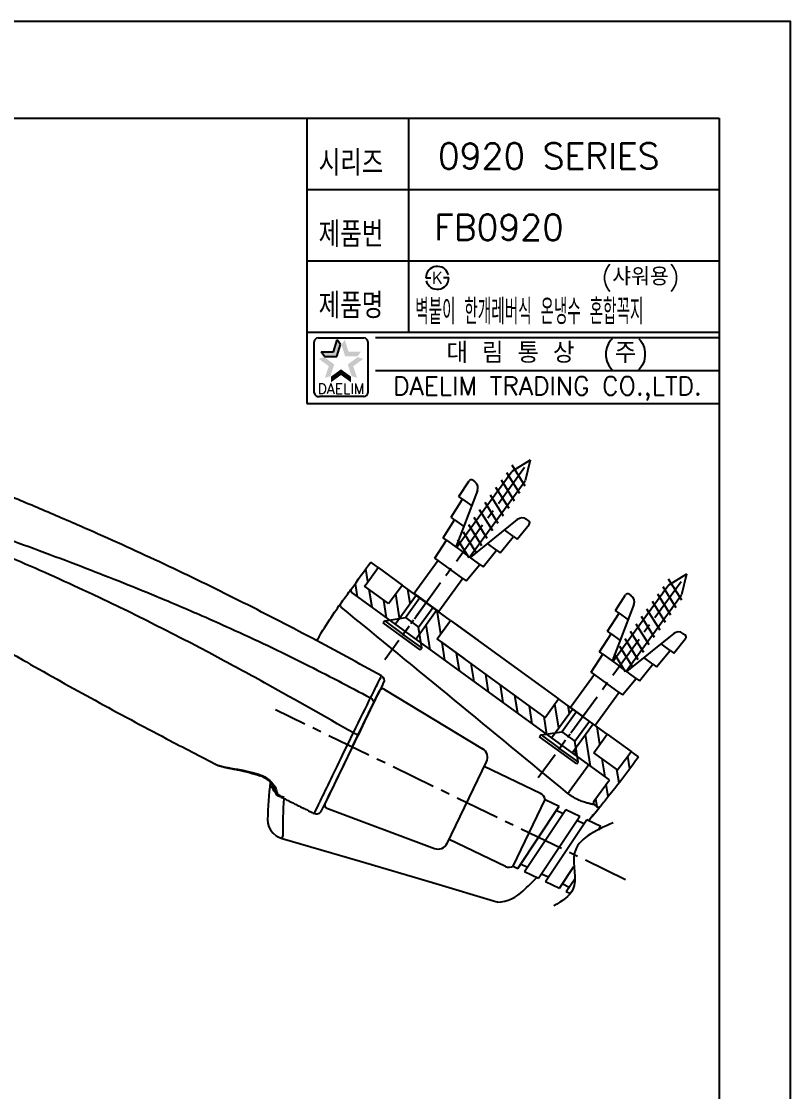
# Model space of a CAD drawing. Extents: x 46876 to 47470, y 16089 to 16509.
# Drawn here: x 47319.4 to 47470.4, y 16299.1 to 16509.1 of the extents above; entities that cross this region are included whole.
import ezdxf
from ezdxf.enums import TextEntityAlignment as Align

# ---------------------------------------------------------------- set-up
doc = ezdxf.new("R2010")
doc.units = 0
doc.header["$LTSCALE"] = 7
doc.header["$MEASUREMENT"] = 0
doc.linetypes.add('CENTER', pattern=[2, 1.25, -0.25, 0.25, -0.25])
doc.layers.get('0').update_dxf_attribs({"color": 2, "linetype": 'CONTINUOUS'})
for name, color, linetype in [('41', 7, 'CONTINUOUS'), ('CL', 1, 'CENTER'), ('D', 2, 'CONTINUOUS'), ('DIM', 2, 'CONTINUOUS'), ('DWG', 7, 'CONTINUOUS'), ('TXT', 4, 'CONTINUOUS')]:
    doc.layers.add(name, color=color, linetype=linetype)
doc.styles.add('GHS', font='romans', dxfattribs={"bigfont": 'ghs'})
doc.styles.add('ROMANS', font='romans')

# ---------------------------------------------------------------- blocks, each defined once
blk = doc.blocks.new('S')
at = {"layer": 'DWG', "color": 2}
for p, q in [((5596.35, 3276.4), (5600.01, 3276.61)), ((5596.35, 3275.51), (5596.35, 3276.4)), ((5600.54, 3276.11), (5600.54, 3275.6)), ((5587.98, 3274.17), (5592.17, 3274.41)), ((5587.98, 3273.36), (5587.98, 3274.17)), ((5599.43, 3274.15), (5587.98, 3271.06)), ((5592.17, 3275.28), (5596.35, 3275.51)), ((5592.17, 3274.41), (5592.17, 3275.28)), ((5592.17, 3274.41), (5592.17, 3272.19)), ((5596.35, 3275.51), (5596.35, 3273.32)), ((5568.04, 3273.82), (5567.54, 3273.82)), ((5567.54, 3264.82), (5567.54, 3273.82)), ((5568.04, 3273.82), (5568.04, 3269.32)), ((5568.04, 3273.82), (5570.94, 3270.92)), ((5583.79, 3272.32), (5575.79, 3272.32)), ((5575.79, 3272.32), (5575.79, 3269.32)), ((5583.79, 3273.12), (5587.98, 3273.36)), ((5583.79, 3272.32), (5583.79, 3273.12)), ((5583.79, 3266.32), (5583.79, 3272.32)), ((5587.98, 3273.36), (5587.98, 3269.32)), ((5570.94, 3270.92), (5575.79, 3270.92)), ((5570.94, 3270.92), (5570.94, 3267.72)), ((5587.82, 3267.72), (5589.37, 3271.57)), ((5587.98, 3270.92), (5606.46, 3270.92)), ((5589.37, 3267.07), (5591.18, 3271.57)), ((5591.18, 3267.07), (5592.99, 3271.57)), ((5592.99, 3267.07), (5594.8, 3271.57)), ((5594.8, 3267.07), (5596.61, 3271.57)), ((5596.61, 3267.07), (5598.42, 3271.57)), ((5598.42, 3267.07), (5600.23, 3271.57)), ((5600.23, 3267.07), (5602.04, 3271.57)), ((5602.04, 3267.07), (5603.85, 3271.57)), ((5603.85, 3267.07), (5605.66, 3271.57)), ((5605.66, 3267.07), (5607.47, 3271.57)), ((5610.33, 3269.33), (5606.46, 3270.92)), ((5568.04, 3264.82), (5568.04, 3269.32)), ((5568.04, 3264.82), (5570.94, 3267.72)), ((5570.94, 3267.72), (5575.79, 3267.72)), ((5575.79, 3266.32), (5575.79, 3269.32)), ((5587.98, 3265.28), (5587.98, 3269.32)), ((5587.98, 3267.72), (5606.46, 3267.72)), ((5610.33, 3269.33), (5606.47, 3267.72)), ((5583.79, 3266.32), (5575.79, 3266.32)), ((5583.79, 3266.32), (5583.79, 3265.52)), ((5583.79, 3265.52), (5587.98, 3265.28)), ((5599.43, 3264.49), (5587.98, 3267.59)), ((5592.17, 3264.23), (5592.17, 3266.45)), ((5567.54, 3264.82), (5568.04, 3264.82)), ((5587.98, 3265.28), (5587.98, 3264.47)), ((5587.98, 3264.47), (5592.17, 3264.23)), ((5592.17, 3264.23), (5592.17, 3263.37)), ((5596.35, 3263.13), (5596.35, 3265.32)), ((5592.17, 3263.37), (5596.35, 3263.13)), ((5596.35, 3263.13), (5596.35, 3262.24)), ((5596.35, 3262.24), (5600.01, 3262.03)), ((5600.54, 3263.04), (5600.54, 3262.53))]:
    blk.add_line(p, q, dxfattribs=at)
for centre, radius, start, end in [((5600.04, 3276.11), 0.5, 0.0005, 93.2254), ((5599.04, 3275.6), 1.5, 285.1209, 0.0005), ((5599.04, 3263.04), 1.5, 0.0005, 74.8801), ((5600.04, 3262.53), 0.5, 266.7756, 0.0005)]:
    blk.add_arc(centre, radius, start, end, dxfattribs=at)
blk = doc.blocks.new('A$C265F4C77')
at = {"layer": '41', "color": 0, "linetype": 'Continuous', "extrusion": (0, 0, -1)}
blk.add_arc((-70.08, -20.43, 0), 1, 116.7441, 203.4448, dxfattribs=at)
at = {"layer": '41', "color": 7, "linetype": 'Continuous', "extrusion": (1.0966e-06, 0.000141255, -1)}
blk.add_arc((-58.92, -46.17, -0.01), 1, 203.4446, 293.5194, dxfattribs=at)
at = {"layer": '41', "color": 7, "linetype": 'Continuous'}
for points, knots in [([(70.52, -19.55), (65.92, -17.22), (56.42, -12.56), (41.9, -5.86), (26.98, 0.61), (14.07, 5.84), (3.22, 9.98), (-5.49, 13.21), (-14.25, 16.3), (-23.15, 18.96), (-32.17, 21.19), (-41.28, 23), (-47.41, 23.92), (-50.48, 24.31)], [0, 0, 0, 0, 0.119752, 0.245506, 0.37126, 0.49701, 0.568868, 0.64073, 0.712586, 0.784439, 0.856292, 0.928147, 1, 1, 1, 1]), ([(-50.63, 4.85), (-47.31, 3.47), (-40.6, 0.59), (-30.49, -3.99), (-20.21, -8.93), (-9.79, -14.27), (1.77, -20.33), (14.69, -26.82), (27.48, -33.01), (35.7, -36.82), (39.11, -38.38)], [0, 0, 0, 0, 0.108349, 0.21975, 0.334201, 0.451706, 0.572264, 0.727253, 0.887012, 1, 1, 1, 1]), ([(66.5, -31.19), (65.67, -33.11), (64.87, -34.96), (63.33, -38.5), (62.6, -40.18), (61.34, -43.09), (60.8, -44.34), (60.04, -46.08), (59.83, -46.58), (59.83, -46.57), (59.83, -46.57), (59.83, -46.57)], [0, 0, 0, 0, 0.249983, 0.249983, 0.499966, 0.499966, 0.749949, 0.749949, 0.999932, 0.999932, 1, 1, 1, 1])]:
    blk.add_open_spline(points, degree=3, knots=knots, dxfattribs=at)
at = {"layer": '41', "color": 0, "linetype": 'Continuous'}
for points, knots in [([(-48.58, 16.53), (-47.53, 16.33), (-45.55, 15.95), (-42.81, 15.26), (-40.46, 14.65), (-38.49, 14.13), (-36.91, 13.7), (-35.71, 13.37), (-32.52, 12.5), (-27.17, 11.02), (-17.57, 8.3), (-4.9, 4.53), (10.19, -0.3), (23.8, -5.05), (33.7, -8.77), (43.64, -12.69), (54.95, -17.46), (64.21, -21.86), (68.59, -23.95)], [0, 0, 0, 0, 0.025931, 0.048678, 0.068237, 0.084609, 0.097792, 0.107788, 0.114596, 0.177778, 0.241928, 0.355622, 0.496925, 0.624611, 0.703805, 0.752378, 0.882716, 1, 1, 1, 1]), ([(65.5, -30.93), (59.76, -27.98), (50.73, -23.34), (32.17, -14.24), (14.09, -6.14), (-5.51, 1.49), (-18.05, 5.84), (-27.8, 8.88), (-34.67, 10.87), (-40.38, 12.4), (-44.77, 13.56), (-47.4, 14.04), (-48.54, 14.25)], [0, 0, 0, 0, 0.157344, 0.247656, 0.503982, 0.640054, 0.760692, 0.827631, 0.889137, 0.934853, 0.971804, 1, 1, 1, 1]), ([(68.59, -23.95), (69.22, -22.53), (69.7, -21.44), (70.36, -19.93), (70.53, -19.54), (70.53, -19.54)], [0, 0, 0, 0, 0.500081, 0.500081, 1, 1, 1, 1]), ([(58.52, -47.09), (58.51, -47.1), (58.73, -46.59), (59.51, -44.78), (60.07, -43.48), (62.05, -38.9), (63.74, -34.98), (65.5, -30.93)], [0, 0, 0, 0, 0.249998, 0.249998, 0.499999, 0.499999, 1, 1, 1, 1]), ([(39.07, -38.39), (39.07, -38.39), (39.08, -38.39), (39.08, -38.39), (39.11, -38.4), (39.19, -38.41), (39.33, -38.44), (39.42, -38.46), (39.52, -38.48), (39.64, -38.51)], [0, 0, 0, 0, 0.110899, 0.110899, 0.110899, 0.671686, 0.671686, 0.671686, 1, 1, 1, 1]), ([(39.1, -38.4), (39.11, -38.4), (39.14, -38.42), (39.19, -38.44), (39.25, -38.45), (39.28, -38.46), (39.28, -38.46), (39.29, -38.46), (39.29, -38.46), (39.3, -38.46), (39.31, -38.47), (39.34, -38.47), (39.36, -38.48)], [0, 0, 0, 0, 0.016095, 0.145729, 0.221375, 0.239043, 0.250668, 0.263613, 0.285262, 0.336702, 0.557964, 1, 1, 1, 1]), ([(39.3, -38.46), (39.3, -38.46), (39.31, -38.47), (39.35, -38.47), (39.51, -38.51), (39.67, -38.55), (39.81, -38.58), (39.82, -38.58)], [0, 0, 0, 0, 0.042504, 0.265862, 0.612273, 0.983918, 1, 1, 1, 1]), ([(39.85, -38.57), (39.95, -38.6), (40.41, -38.72), (41.21, -38.86), (42.24, -39.02), (43.25, -39.16), (44.28, -39.34), (45.4, -39.58), (46.48, -39.84), (47.2, -40.03), (47.53, -40.11)], [0, 0, 0, 0, 0.05161, 0.22765, 0.368833, 0.494458, 0.626448, 0.755274, 0.890448, 1, 1, 1, 1]), ([(47.45, -39.9), (47.63, -39.95), (47.8, -40.01), (47.97, -40.08), (48.34, -40.22), (48.7, -40.41), (49.02, -40.61), (49.36, -40.83), (49.66, -41.09), (49.91, -41.34), (50.14, -41.56), (50.33, -41.79), (50.48, -42), (50.66, -42.25), (50.78, -42.49), (50.84, -42.69)], [0, 0, 0, 0, 0.100225, 0.100225, 0.100225, 0.315992, 0.315992, 0.315992, 0.545924, 0.545924, 0.545924, 0.751961, 0.751961, 0.751961, 1, 1, 1, 1]), ([(47.53, -40.09), (47.65, -40.12), (47.94, -40.21), (48.4, -40.42), (48.88, -40.7), (49.33, -41.02), (49.7, -41.36), (50, -41.7), (50.19, -41.98), (50.25, -42.1), (50.28, -42.18), (50.29, -42.2)], [0, 0, 0, 0, 0.085318, 0.201689, 0.324627, 0.45045, 0.58184, 0.716897, 0.854614, 0.961561, 1, 1, 1, 1]), ([(50.28, -42.16), (50.32, -42.27), (50.4, -42.51), (50.52, -42.84), (50.61, -43.12), (50.66, -43.25), (50.68, -43.29), (50.68, -43.3), (50.68, -43.3), (50.68, -43.3), (50.68, -43.31), (50.68, -43.31), (50.69, -43.33), (50.74, -43.46), (50.87, -43.65), (51.06, -43.81), (51.18, -43.85), (51.21, -43.86)], [0, 0, 0, 0, 0.124314, 0.298669, 0.512899, 0.697717, 0.795389, 0.846005, 0.85326, 0.855945, 0.857869, 0.858935, 0.860712, 0.869418, 0.934681, 0.980867, 1, 1, 1, 1]), ([(50.42, -42.57), (50.45, -42.64), (50.52, -42.85), (50.61, -43.1), (50.66, -43.25), (50.67, -43.29), (50.68, -43.3), (50.68, -43.3), (50.68, -43.3)], [0, 0, 0, 0, 0.168429, 0.490614, 0.770163, 0.917659, 0.992439, 1, 1, 1, 1])]:
    blk.add_open_spline(points, degree=3, knots=knots, dxfattribs=at)
for points in [[(71, -20.83), (70.99, -20.83), (70.35, -22.32), (69.16, -25.06)], [(65.5, -30.93), (66.66, -28.32), (67.87, -25.57), (68.59, -23.95)], [(68.59, -23.95), (69.05, -24.17), (69.32, -24.69), (69.16, -25.06)], [(65.5, -30.93), (65.99, -31.15), (66.47, -31.27), (66.5, -31.19)], [(39.64, -38.51), (39.7, -38.54), (39.77, -38.57), (39.85, -38.58)], [(39.64, -38.51), (41.48, -38.93), (44.36, -39.02), (47.45, -39.9)], [(47.45, -39.9), (47.46, -40.01), (47.49, -40.07), (47.54, -40.07)], [(50.3, -42.2), (50.39, -42.43), (50.59, -42.61), (50.84, -42.69)], [(50.84, -42.69), (51.08, -43.45), (51.22, -43.88), (51.22, -43.88)]]:
    blk.add_open_spline(points, degree=3, dxfattribs=at)
at = {"layer": '41', "color": 7, "linetype": 'Continuous'}
for points, degree in [([(69.16, -25.06), (68.54, -26.49), (67.5, -28.9), (66.5, -31.19)], 3), ([(51.22, -43.85), (58.52, -47.09)], 1)]:
    blk.add_open_spline(points, degree=degree, dxfattribs=at)
at = {"layer": 'CL'}
blk.add_line((120.13, -57.46), (50.05, -27.07), dxfattribs=at)
at = {"layer": 'D', "color": 0}
blk.add_point((71.24, -22.17), dxfattribs=at)
at = {"layer": 'DIM'}
blk.add_spline([(117.25, -46.37), (109.85, -52.81), (109.89, -59.77), (106.26, -63.18)], degree=3, dxfattribs=at)
at = {"layer": 'DWG'}
for p, q in [((65.4, -33.73), (70.26, -22.5)), ((71.24, -22.17), (90.99, -32.97)), ((65.4, -33.73), (60.54, -44.96)), ((84.82, -51.81), (91.87, -35.52)), ((102.74, -41.23), (91.45, -36.4)), ((97.98, -55.73), (103.69, -42.4)), ((98.9, -56.12), (106.47, -43.59)), ((103.69, -42.4), (106.47, -43.59)), ((60.96, -45.9), (82.36, -52.91)), ((100.26, -56.7), (107.83, -44.17)), ((103.05, -57.89), (110.62, -45.36)), ((104.44, -58.49), (112.01, -45.96)), ((107.31, -45.03), (105.95, -44.45)), ((107.83, -44.17), (110.62, -45.36)), ((112.01, -45.96), (114.8, -47.15)), ((111.49, -46.82), (110.1, -46.23)), ((114.37, -47.86), (114.8, -47.15)), ((96.49, -55.85), (85.2, -51.02)), ((97.98, -55.73), (98.9, -56.12)), ((100.78, -55.84), (99.42, -55.26)), ((107.23, -59.68), (109.89, -55.27)), ((100.26, -56.7), (103.05, -57.89)), ((104.96, -57.62), (103.57, -57.03)), ((104.44, -58.49), (107.23, -59.68)), ((108.59, -60.26), (110.15, -57.67)), ((109.14, -59.41), (107.75, -58.81)), ((108.59, -60.26), (109.42, -60.62))]:
    blk.add_line(p, q, dxfattribs=at)
at = {"layer": 'DWG', "color": 0}
blk.add_arc((70.91, -22.78), 0.7, 61.3288, 156.5852, dxfattribs=at)
at = {"layer": 'DWG'}
for centre, radius, start, end in [((90.03, -34.72), 2, 336.5852, 61.3288), ((102.19, -42.63), 1.5, 9.0571, 68.5895), ((61.18, -45.23), 0.7, 156.5852, 251.8416), ((82.98, -51.01), 2, 251.8416, 336.5852), ((97.12, -54.49), 1.5, 245.1247, 304.6571)]:
    blk.add_arc(centre, radius, start, end, dxfattribs=at)

msp = doc.modelspace()

# ---------------------------------------------------------------- hatches: boundary and pattern name
at = {"layer": 'D'}
h = msp.add_hatch(dxfattribs=at)
h.set_pattern_fill('ANSI31', color=256, scale=20, angle=54)
h.set_pattern_definition([(99, (15234.811, 10960.8894), (-2.46922085, -0.39108616), [])])
edge = h.paths.add_edge_path()
edge.add_line((47391.46657, 16394.86217), (47386.77737, 16398.26907))
edge.add_arc((46166.06138, 17286.57764), 1509.71508, 323.95681645, 324.1275978)
edge.add_line((47389.41972, 16401.9116), (47387.96357, 16402.96955))
edge.add_arc((45046.54374, 18099.82165), 2891.63515, 323.93997127, 324.06875287, ccw=False)
edge.add_arc((47384.54788, 16397.41676), 0.5, 143.933503, 234)
edge.add_line((47384.25398, 16397.01225), (47392.74776, 16390.84116))
edge.add_line((47392.74776, 16390.84116), (47396.86226, 16396.50428))
edge.add_line((47396.86226, 16396.50428), (47394.1116, 16398.50275))
edge.add_line((47394.1116, 16398.50275), (47391.46657, 16394.86217))
h.paths.add_polyline_path([(47403.658, 16391.56688), (47400.90734, 16393.56535), (47396.79285, 16387.90224), (47423.49041, 16368.50532), (47427.6049, 16374.16844), (47424.85425, 16376.16691), (47422.20921, 16372.52633), (47401.01297, 16387.92631)])
edge = h.paths.add_edge_path()
edge.add_spline(control_points=[(47433.06551, 16355.07112), (47433.59986, 16355.72293), (47435.76664, 16358.39941), (47438.25246, 16361.63561), (47440.17443, 16364.24422), (47440.55303, 16364.76107)], knot_values=[0, 0, 0, 0, 0.206315023, 0.843077385, 1, 1, 1, 1], degree=3, periodic=0)
edge.add_line((47440.55303, 16364.76107), (47439.09676, 16365.81912))
edge.add_arc((47333.43021, 16442.37539), 130.4848, 322.1000712, 324.0763661, ccw=False)
edge.add_line((47436.39379, 16362.22063), (47431.75561, 16365.59047))
edge.add_line((47431.75561, 16365.59047), (47434.40065, 16369.23104))
edge.add_line((47434.40065, 16369.23104), (47431.64999, 16371.22951))
edge.add_line((47431.64999, 16371.22951), (47427.53549, 16365.5664))
edge.add_line((47427.53549, 16365.5664), (47434.81664, 16360.27633))
edge.add_line((47434.81664, 16360.27633), (47431.77281, 16356.08685))
edge.add_arc((47432.1779, 16355.79376), 0.5, 144.1136481, 231.1181388)
edge.add_line((47431.86405, 16355.40454), (47432.36674, 16354.99747))
edge.add_arc((47432.67883, 16355.38811), 0.5, 231.378101, 320.7411995)

# ---------------------------------------------------------------- linework, layer by layer
at = {"color": 7}
for p, q in [((47375.40741, 16490.09586), (47375.40741, 16434.09586)), ((47395.40741, 16490.09586), (47395.40741, 16448.09586)), ((47375.40741, 16476.09586), (47456.40741, 16476.09586)), ((47375.40741, 16462.09586), (47456.40741, 16462.09586)), ((47375.40741, 16448.09586), (47456.40741, 16448.09586)), ((47375.40741, 16434.09586), (47456.40741, 16434.09586))]:
    msp.add_line(p, q, dxfattribs=at)
at = {"color": 2, "linetype": 'Continuous'}
for p, q in [((47376.8849, 16436.23039), (47376.8849, 16446.23039)), ((47377.6349, 16446.98039), (47386.6349, 16446.98039)), ((47387.3849, 16446.23039), (47387.3849, 16436.23039)), ((47388.90741, 16447.09586), (47456.40741, 16447.09586)), ((47388.90741, 16440.59586), (47456.40741, 16440.59586)), ((47386.6349, 16435.48039), (47377.8849, 16435.48039))]:
    msp.add_line(p, q, dxfattribs=at)
at = {"color": 2}
for p, q in [((47380.64655, 16444.27893), (47381.39592, 16446.58525)), ((47381.31165, 16443.3635), (47382.06102, 16445.66982)), ((47382.06102, 16445.66982), (47381.39592, 16446.58525)), ((47378.22154, 16444.27893), (47380.64655, 16444.27893)), ((47378.88664, 16443.3635), (47378.22154, 16444.27893)), ((47378.88664, 16443.3635), (47381.31165, 16443.3635))]:
    msp.add_line(p, q, dxfattribs=at)
at = {"linetype": 'Continuous'}
msp.add_lwpolyline([(46876.40741, 16089.09586), (47470.40741, 16089.09586), (47470.40741, 16509.09586), (46876.40741, 16509.09586)], close=True, dxfattribs=at)
at = {"color": 2, "linetype": 'Continuous'}
for centre, radius, start, end in [((47377.6349, 16446.23039), 0.75, 90, 180), ((47386.6349, 16446.23039), 0.75, 0, 90), ((47377.7599, 16436.35539), 0.88388, 188.1301024, 278.1301024), ((47386.6349, 16436.23039), 0.75, 270, 0)]:
    msp.add_arc(centre, radius, start, end, dxfattribs=at)
at = {"color": 2}
for points in [[(47380.64655, 16444.27893), (47381.31165, 16443.3635), (47381.39592, 16446.58525), (47382.06102, 16445.66982)], [(47382.87389, 16446.58525), (47382.20879, 16445.66982), (47383.62326, 16444.27893), (47382.95815, 16443.3635)], [(47379.7267, 16441.44792), (47380.80286, 16441.79758), (47377.76483, 16442.8733), (47378.84098, 16443.22297)], [(47378.22154, 16444.27893), (47378.88664, 16443.3635), (47380.64655, 16444.27893), (47381.31165, 16443.3635)], [(47383.62326, 16444.27893), (47382.95815, 16443.3635), (47386.04827, 16444.27893), (47385.38317, 16443.3635)], [(47386.50498, 16442.8733), (47385.42883, 16443.22297), (47384.54311, 16441.44792), (47383.46695, 16441.79758)], [(47378.97733, 16439.14159), (47380.05349, 16439.49126), (47379.7267, 16441.44792), (47380.80286, 16441.79758)], [(47384.54311, 16441.44792), (47383.46695, 16441.79758), (47385.29248, 16439.14159), (47384.21632, 16439.49126)], [(47382.1349, 16439.69825), (47382.1349, 16440.82979), (47380.17303, 16438.27287), (47380.17303, 16439.4044)], [(47384.09678, 16438.27287), (47384.09678, 16439.4044), (47382.1349, 16439.69825), (47382.1349, 16440.82979)]]:
    msp.add_solid(points, dxfattribs=at)
at = {"layer": 'CL'}
for p, q in [((47418.18933, 16421.52915), (47390.71582, 16383.82338)), ((47448.90146, 16399.15143), (47420.84962, 16360.65193))]:
    msp.add_line(p, q, dxfattribs=at)
at = {"layer": 'CL', "ltscale": 0.5}
for p, q in [((47399.47258, 16395.84383), (47394.18252, 16388.56268)), ((47430.21523, 16373.50799), (47424.92516, 16366.22684))]:
    msp.add_line(p, q, dxfattribs=at)
at = {"layer": 'D'}
for p, q in [((47398.7901, 16458.77774), (47399.2901, 16458.77774)), ((47399.2901, 16458.77774), (47399.7901, 16458.77774)), ((47402.7901, 16458.77774), (47402.2901, 16458.77774)), ((47403.2901, 16458.77774), (47402.7901, 16458.77774)), ((47404.46702, 16390.9791), (47409.02409, 16387.66819)), ((47401.82198, 16387.33852), (47406.37906, 16384.02761))]:
    msp.add_line(p, q, dxfattribs=at)
for start, end in [(15, 180), (195, 0)]:
    msp.add_arc((47401.0401, 16458.77774), 2.25, start, end, dxfattribs=at)
at = {"layer": 'DWG', "linetype": 'Continuous'}
for p, q in [((47389.41972, 16401.9116), (47387.96307, 16402.96992)), ((47389.41972, 16401.9116), (47394.1116, 16398.50275)), ((47434.81664, 16360.27633), (47384.25398, 16397.01225)), ((47391.46657, 16394.86217), (47386.77737, 16398.26907)), ((47391.46657, 16394.86217), (47394.1116, 16398.50275)), ((47403.658, 16391.56688), (47394.1116, 16398.50275)), ((47392.74776, 16390.84116), (47396.86226, 16396.50428)), ((47396.79285, 16387.90224), (47400.90734, 16393.56535)), ((47401.01297, 16387.92631), (47403.658, 16391.56688)), ((47403.658, 16391.56688), (47424.85425, 16376.16691)), ((47422.20921, 16372.52633), (47401.01297, 16387.92631)), ((47422.20921, 16372.52633), (47424.85425, 16376.16691)), ((47434.40065, 16369.23104), (47424.85425, 16376.16691)), ((47423.49041, 16368.50532), (47427.6049, 16374.16844)), ((47427.53549, 16365.5664), (47431.64999, 16371.22951)), ((47431.75561, 16365.59047), (47434.40065, 16369.23104)), ((47434.40065, 16369.23104), (47439.09676, 16365.81912)), ((47436.3986, 16362.21714), (47431.75561, 16365.59047)), ((47440.55303, 16364.76107), (47439.09676, 16365.81912)), ((47430.77156, 16363.21525), (47426.94152, 16357.94366)), ((47431.7734, 16356.08766), (47434.81664, 16360.27633)), ((47426.67409, 16357.62009), (47426.94152, 16357.94366)), ((47431.86324, 16355.40519), (47432.36418, 16354.99955)), ((47432.00919, 16353.79315), (47431.90125, 16353.66373)), ((47370.56245, 16348.76843), (47370.7002, 16349.24905))]:
    msp.add_line(p, q, dxfattribs=at)
for points in [[(47367.70785, 16352.51092), (47367.7554, 16351.80017), (47367.96788, 16351.03424), (47368.3287, 16350.35829), (47368.81327, 16349.78179), (47369.3963, 16349.31088), (47370.0497, 16348.95362), (47370.56245, 16348.76843)], [(47370.56244, 16348.7684), (47385.91844, 16344.32735), (47400.08415, 16340.13932), (47412.72248, 16336.30034)]]:
    msp.add_lwpolyline(points, dxfattribs=at)
for centre, radius, start, end in [((45046.73532, 18100.08597), 2891.63515, 323.93351875, 324.06228459), ((45950.71437, 17442.57929), 1775.63012, 323.97521643, 324.12042187), ((47384.54788, 16397.41676), 0.5, 143.8424686, 234), ((38431.29946, 5444.77827), 14142.37891, 50.501494152, 50.734867115), ((47313.39818, 16457.16569), 155.38447, 322.3341292, 323.9936739), ((47442.66385, 16350.69589), 74.97747, 173.0099085, 178.6105159), ((47442.72337, 16350.68903), 72.03756, 175.2875257, 181.1453767), ((47270.47199, 16488.41223), 210.2772, 319.6667211, 320.6452094), ((47432.1779, 16355.79376), 0.5, 144, 230.9999954), ((47273.45854, 16485.91954), 206.38723, 320.1942474, 320.6545372), ((47432.67883, 16355.38811), 0.5, 230.9999695, 320.6562285), ((47271.88636, 16487.23025), 208.43412, 319.7502258, 320.1478092), ((47271.03166, 16487.95264), 209.5532, 319.6634753, 319.750467), ((47270.96606, 16487.97097), 209.61495, 314.5142483, 315.529992), ((47271.02668, 16487.91155), 209.53006, 315.4950775, 315.5299732), ((47412.37483, 16344.26179), 8, 273.7841341, 313.9223661)]:
    msp.add_arc(centre, radius, start, end, dxfattribs=at)
for points, knots in [([(47382.03171, 16394.81158), (47382.57574, 16395.56922), (47383.28306, 16396.53358), (47383.9885, 16397.49963), (47384.14358, 16397.7122)], [0, 0, 0, 0, 0.780042993, 1, 1, 1, 1]), ([(47377.38044, 16387.57221), (47377.66936, 16388.08392), (47378.77147, 16389.98328), (47380.32137, 16392.40116), (47381.6384, 16394.26384), (47382.03171, 16394.81158)], [0.5478107371, 0.5478107371, 0.5478107371, 0.5478107371, 0.6403791984, 0.8937047668, 1, 1, 1, 1]), ([(47382.03161, 16394.81165), (47381.99832, 16394.76525), (47381.95034, 16394.65558), (47381.94998, 16394.47468), (47382.01768, 16394.30171), (47382.10176, 16394.208), (47382.1502, 16394.16876)], [0, 0, 0, 0, 0.239131114, 0.484591669, 0.738977012, 1, 1, 1, 1]), ([(47440.55303, 16364.76107), (47440.17443, 16364.24422), (47438.25246, 16361.63561), (47435.76664, 16358.39941), (47433.59986, 16355.72293), (47433.06551, 16355.07112)], [0, 0, 0, 0, 0.156922615, 0.793684977, 1, 1, 1, 1]), ([(47369.18519, 16357.88211), (47369.14813, 16357.92353), (47368.96844, 16358.13519), (47368.70027, 16358.55224), (47368.48613, 16359.11994), (47368.41205, 16359.49507), (47368.38991, 16359.66)], [0.376075131, 0.376075131, 0.376075131, 0.376075131, 0.4061307136, 0.5261846713, 0.6426260722, 0.7326741859, 0.7326741859, 0.7326741859, 0.7326741859]), ([(47370.94716, 16356.81981), (47370.69212, 16356.88721), (47370.23961, 16357.06052), (47369.82983, 16357.31612), (47369.65723, 16357.44739)], [0, 0, 0, 0, 0.1429248789, 0.2602239729, 0.2602239729, 0.2602239729, 0.2602239729]), ([(47431.86324, 16355.40519), (47431.86573, 16355.40422), (47431.84284, 16355.40965), (47431.83133, 16355.4106), (47431.78572, 16355.41977), (47431.73471, 16355.42914), (47431.66488, 16355.44267), (47431.54584, 16355.46607), (47431.36349, 16355.5036), (47431.10943, 16355.55945), (47430.68658, 16355.66035), (47430.07457, 16355.82872), (47429.26841, 16356.10439), (47428.39751, 16356.48398), (47427.51105, 16356.98345), (47426.94721, 16357.3949), (47426.67409, 16357.62009)], [0, 0, 0, 0, 0.001405226, 0.005599128, 0.012541471, 0.022191691, 0.034487605, 0.049333902, 0.086286086, 0.132217627, 0.186212342, 0.314883113, 0.465919584, 0.633931497, 0.81382506, 1, 1, 1, 1])]:
    msp.add_open_spline(points, degree=3, knots=knots, dxfattribs=at)
msp.add_open_spline([(47412.9028, 16336.27923), (47412.84241, 16336.27524), (47412.78031, 16336.28251), (47412.72248, 16336.30034)], degree=3, dxfattribs=at)
at = {"layer": 'TXT', "color": 4}
for p, q in [((47054.14914, 16490.09586), (47456.40741, 16490.09586)), ((47456.40741, 16490.09586), (47456.40741, 16100.09586))]:
    msp.add_line(p, q, dxfattribs=at)

# ---------------------------------------------------------------- block references
at = {"layer": 'D', "rotation": 53.92184690670194}
for p in [(46757.70987, 9963.37764), (46788.42201, 9940.99992)]:
    msp.add_blockref('S', p, dxfattribs=at)
at = {"layer": 'DWG', "color": 3, "ltscale": 0.6, "rotation": 357.5552}
msp.add_blockref('A$C265F4C77', (47320.43513, 16403.18805), dxfattribs=at)

# ---------------------------------------------------------------- texts
at = {"color": 7, "style": 'GHS'}
for s, p in [('0920 SERIES', (47422.91434, 16482.6746)), ('FB0920', (47413.14826, 16468.6746))]:
    msp.add_text(s, height=5, dxfattribs=at).set_placement(p, align=Align.MIDDLE)
at = {"style": 'GHS'}
msp.add_text('(샤워용)', height=3.5, dxfattribs=at).set_placement((47433.29031, 16457.27704))
at = {"style": 'GHS', "width": 0.5}
msp.add_text('벽붙이 한개레버식 온냉수 혼합꼭지', height=5, dxfattribs=at).set_placement((47396.70169, 16449.65707))
at = {"color": 7, "linetype": 'Continuous'}
for s, height, style, p in [('대 림 통 상  (주)', 4, 'GHS', (47422.66776, 16443.79096)), ('DAELIM TRADING CO.,LTD.', 3.6, 'ROMANS', (47422.66776, 16437.02361))]:
    msp.add_text(s, height=height, dxfattribs=dict(at, style=style)).set_placement(p, align=Align.MIDDLE)
at = {"color": 2, "linetype": 'Continuous', "style": 'ROMANS'}
msp.add_text('DAELIM', height=2, dxfattribs=at).set_placement((47382.1349, 16436.03039), align=Align.CENTER)
at = {"layer": 'D', "style": 'GHS', "width": 0.8}
for s, p in [('시리즈', (47377.74778, 16478.82525)), ('제품번', (47377.74778, 16464.82525)), ('제품명', (47377.74778, 16450.82525))]:
    msp.add_text(s, height=5, dxfattribs=at).set_placement(p)
at = {"layer": 'D', "style": 'GHS'}
msp.add_text('K', height=2.394, dxfattribs=at).set_placement((47401.0401, 16458.77774), align=Align.MIDDLE)

doc.saveas('drawing.dxf')
